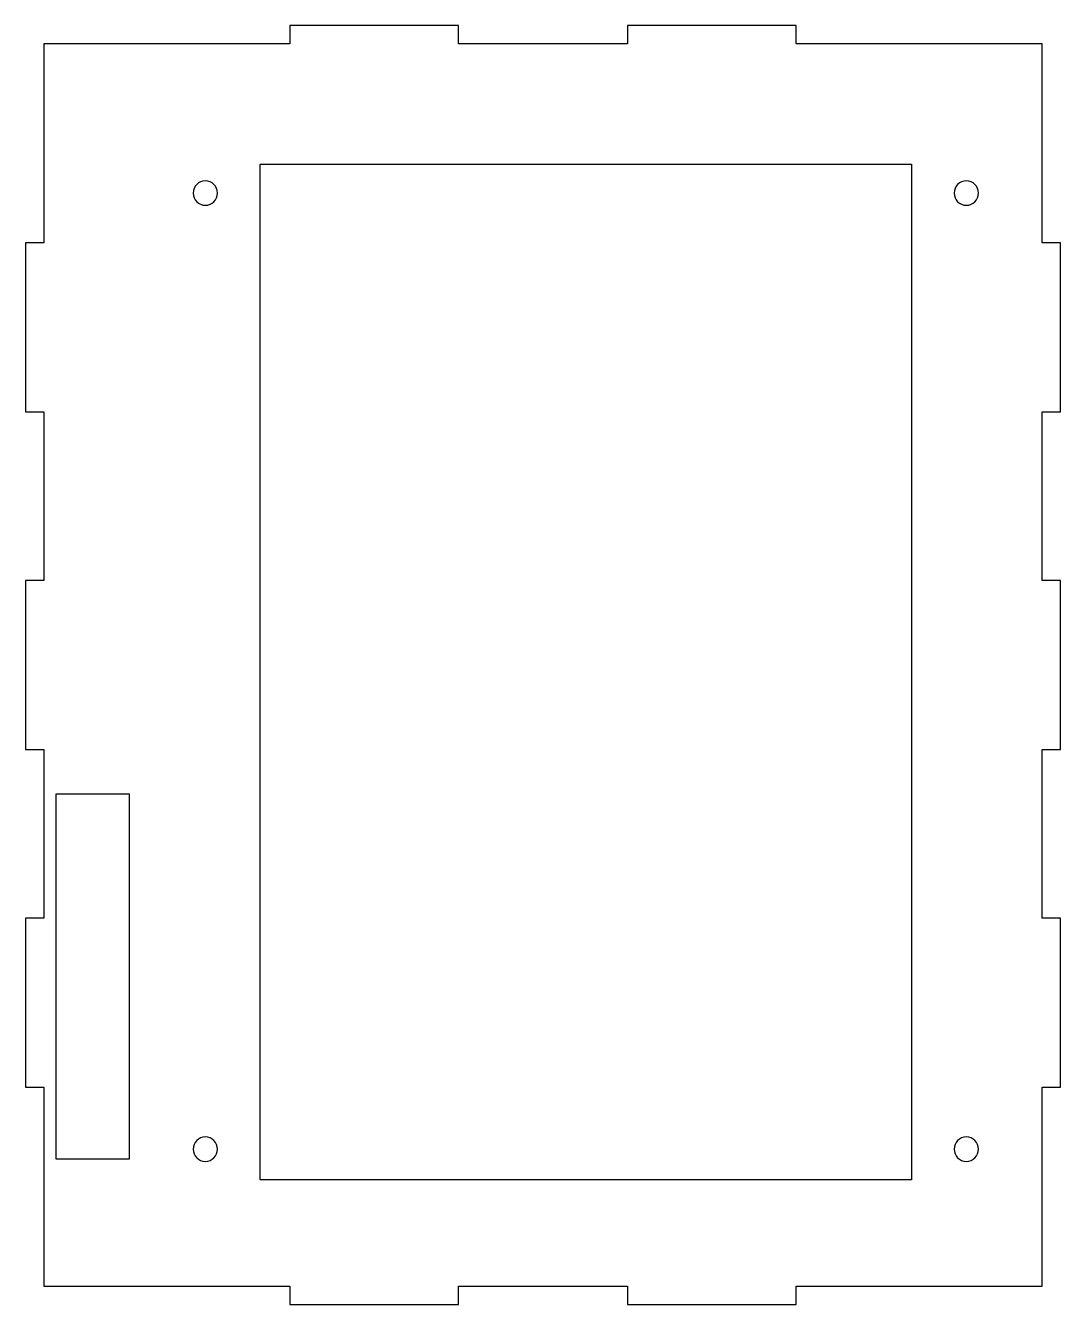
# Model space of a CAD drawing. Header units: millimetres. Extents: x -557 to -387, y -424 to -214.
import ezdxf

# ---------------------------------------------------------------- set-up
doc = ezdxf.new("R2010")
doc.units = ezdxf.units.MM
doc.layers.get('0').update_dxf_attribs({"linetype": 'CONTINUOUS'})

msp = doc.modelspace()

# ---------------------------------------------------------------- linework, layer by layer
for points in [[(-390.03, -216.99), (-430.45, -216.99), (-430.45, -213.99), (-458.17, -213.99), (-458.17, -216.99), (-485.89, -216.99), (-485.89, -213.99), (-513.62, -213.99), (-513.62, -216.99), (-554.03, -216.99), (-554.03, -249.68), (-557.03, -249.68), (-557.03, -277.41), (-554.03, -277.41), (-554.03, -305.13), (-557.03, -305.13), (-557.03, -332.86), (-554.03, -332.86), (-554.03, -360.58), (-557.03, -360.58), (-557.03, -388.3), (-554.03, -388.3), (-554.03, -420.99), (-513.62, -420.99), (-513.62, -423.99), (-485.89, -423.99), (-485.89, -420.99), (-458.17, -420.99), (-458.17, -423.99), (-430.45, -423.99), (-430.45, -420.99), (-390.03, -420.99), (-390.03, -388.3), (-387.03, -388.3), (-387.03, -360.58), (-390.03, -360.58), (-390.03, -332.86), (-387.03, -332.86), (-387.03, -305.13), (-390.03, -305.13), (-390.03, -277.41), (-387.03, -277.41), (-387.03, -249.68), (-390.03, -249.68)], [(-411.5, -403.53), (-518.5, -403.53), (-518.5, -236.73), (-411.5, -236.73)], [(-540, -340.13), (-540, -400.13), (-552, -400.13), (-552, -340.13)]]:
    msp.add_lwpolyline(points, close=True)
at = {"extrusion": (-1.77976e-16, -1.52978e-24, -1)}
for centre in [(527.5, -241.5, 0), (402.5, -241.5, 0), (527.5, -398.5, 0), (402.5, -398.5, 0)]:
    msp.add_circle(centre, 2, dxfattribs=at)

doc.saveas('drawing.dxf')
